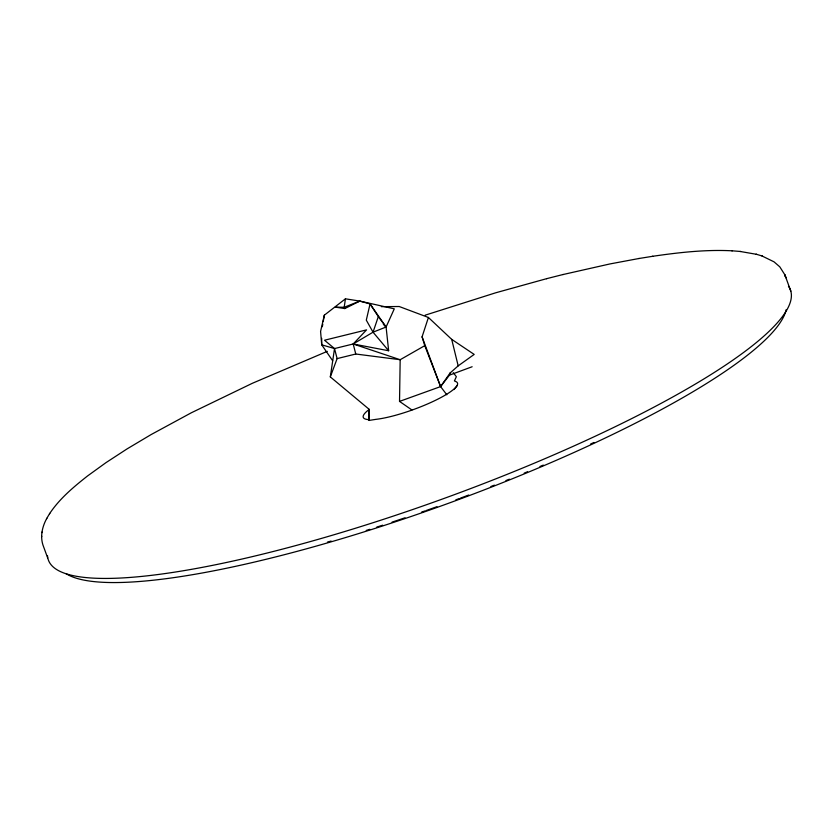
<?xml version="1.0" encoding="UTF-8"?>
<svg xmlns="http://www.w3.org/2000/svg" width="833" height="833" viewBox="0 0 833 833"><rect width="100%" height="100%" fill="white"/><g stroke="black" fill="none" stroke-linecap="round" stroke-linejoin="round"><path stroke-width="1.25" d="M411.898 409.961L399.528 401.402L400.173 359.721L424.778 345.653L422.081 336.834L428.412 317.467L399.205 306.513L381.368 306.659M46.825 518.313C42.41 526.289 40.057 536.015 42.92 544.928L48.043 558.953A394.832 77.365 -20 0 0 453.006 495.166A394.832 77.365 -20 0 0 788.476 286.292M41.66 536.733L41.712 536.181M41.952 532.61L41.994 532.058M453.246 372.674L456.359 376.683L454.433 380.868L455.005 381.254A50.147 9.829 -20 0 1 434.836 400.621A50.147 9.829 -20 0 1 375.933 419.353L369.144 420.405L368.738 408.972L330.316 376.912L334.522 348.569L324.526 340.228L366.562 329.878L353.192 343.977L334.522 348.569L321.715 344.82L320.58 331.399L324.329 315.186L345.445 298.818L359.794 301.088L394.28 308.845L386.085 327.025L388.647 350.745L353.192 343.977L355.774 354.015L400.173 359.721L353.192 343.977L373.038 332.19L386.085 327.025L370.05 303.941L359.794 301.088L344.185 307.273L335.241 307.127L344.841 308.564L359.794 301.088M345.445 298.818L344.185 307.273L344.841 308.564M322.329 326.713L322.777 324.152M323.225 321.59L324.329 315.186M399.528 401.402L440.595 386.595L449.476 375.131L450.08 373.007L458.181 365.864L474.185 354.421L451.705 339.364L428.412 317.467M373.038 332.19L378.317 316.602L370.05 303.941L366.301 320.143L373.038 332.19L388.647 350.745M330.316 376.912L337.115 358.606L334.522 348.569M49.491 513.826C59.414 498.79 73.471 487.066 87.486 476.007L105.989 462.638L127.032 448.925L151.127 434.566L191.34 412.772L252.368 383.284L327.296 351.349M46.544 518.782L49.761 513.357M450.08 373.007L440.595 386.595L446.832 394.79M454.006 389.573L457.171 385.627M449.476 375.131L472.144 366.749M425.163 315.186L495.677 292.799L546.792 278.628M562.921 274.557L609.964 263.936L639.182 258.459M546.563 278.691L563.181 274.484M337.115 358.606L355.774 354.015M652.426 256.335L652.822 256.272C679.103 252.451 705.707 249.421 732.301 250.816M638.807 258.522L652.822 256.272M369.134 419.655L368.363 419.613A50.147 9.829 -20 0 1 368.998 409.597M740.006 251.441L756.656 254.336M731.801 250.775L740.527 251.483M761.945 255.939L774.024 261.833L779.782 266.831L784.873 274.828L790.819 291.186M756.135 254.19L762.466 256.095M383.367 324.339L386.085 327.025L378.317 316.602M332.669 360.783L321.715 344.82L321.694 338.333M424.778 345.653L440.595 386.595L422.081 336.834M451.705 339.364L458.181 365.864M368.998 409.076L369.238 420.488M786.185 309.647A387.085 75.845 -20 0 1 451.975 502.018A387.085 75.845 -20 0 1 65.932 573.552M47.793 557.891A394.832 77.365 -20 0 1 47.502 555.694M593.929 442.49A383.44 75.137 -20 0 1 590.576 444.051M543.303 465.095A383.44 75.137 -20 0 1 539.961 466.522M527.591 471.717A383.44 75.137 -20 0 1 524.196 473.123M509.369 479.173A383.44 75.137 -20 0 1 505.923 480.568M494.386 485.15A383.44 75.137 -20 0 1 490.908 486.514M468.74 495.021A383.44 75.137 -20 0 1 460.514 498.103M459.347 498.54A383.44 75.137 -20 0 1 455.818 499.842M436.95 506.693A383.44 75.137 -20 0 1 426.309 510.462M425.132 510.879A383.44 75.137 -20 0 1 421.581 512.108M405.036 517.782A383.44 75.137 -20 0 1 392.062 522.114M382.649 525.196A383.44 75.137 -20 0 1 376.776 527.081M369.758 529.319A383.44 75.137 -20 0 1 366.249 530.423M331.128 541.044A383.44 75.137 -20 0 1 327.452 542.106M785.404 276.317L784.873 274.828L785.842 277.764L785.404 276.317"/></g></svg>
